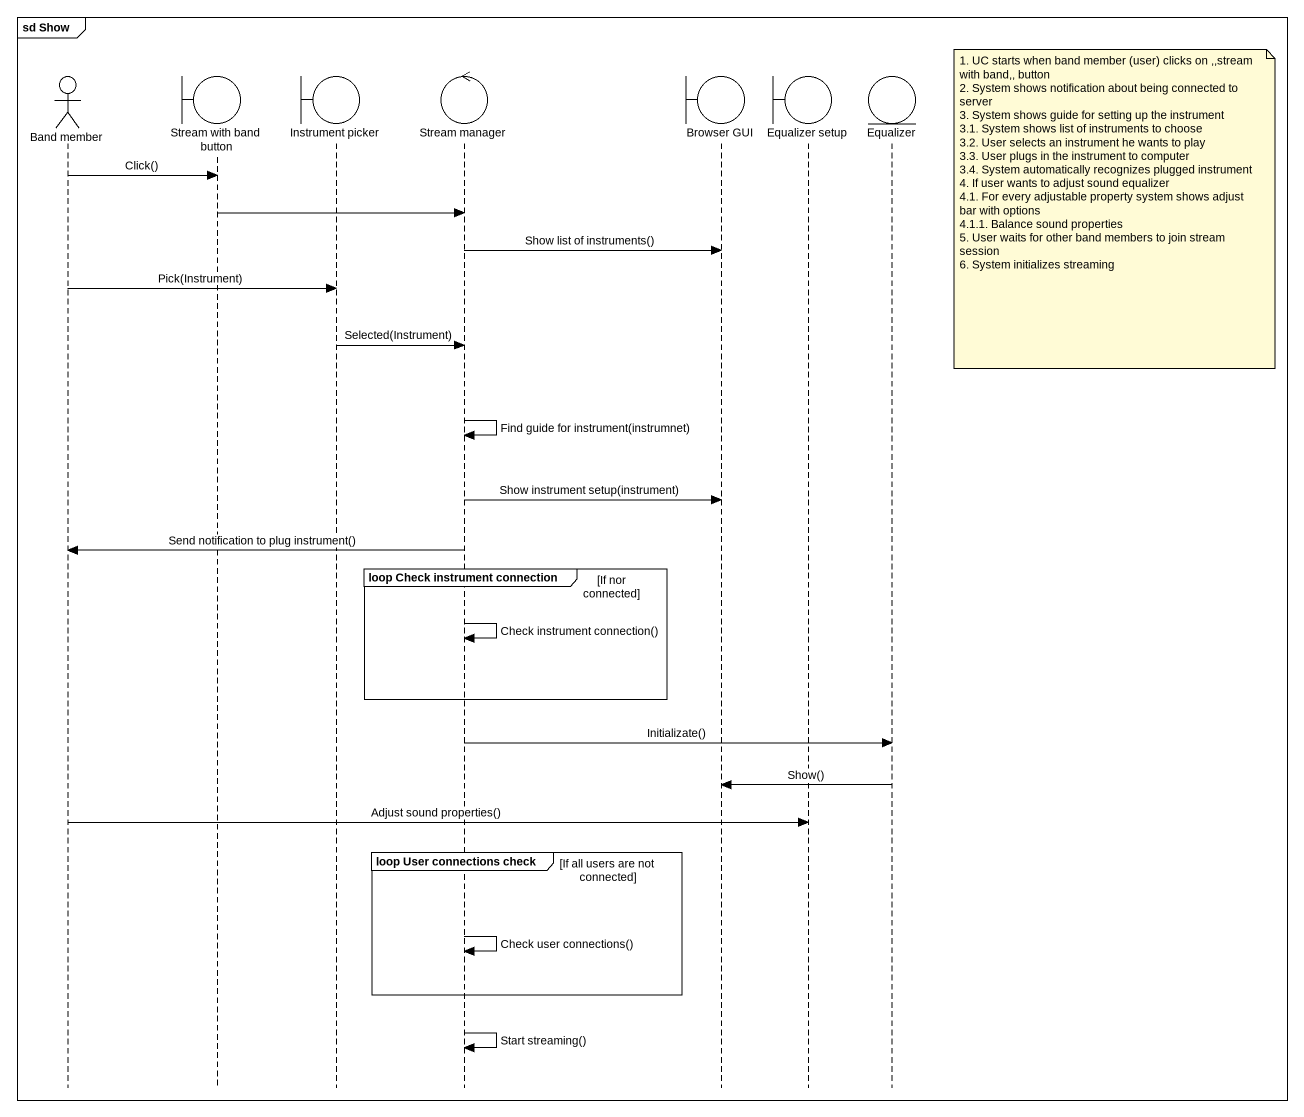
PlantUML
@startuml
mainframe sd Show
hide footbox
actor "Band member" as Band_member
boundary "Stream with band button" as Stream_with_band_button
boundary "Instrument picker" as Instrument_picker
control "Stream manager" as Stream_manager
boundary "Browser GUI" as Browser_GUI
boundary "Equalizer setup" as Equalizer_setup
entity Equalizer

Band_member -> Stream_with_band_button : Click()
note right of Equalizer
  1. UC starts when band member (user) clicks on ,,stream with band,, button
  2. System shows notification about being connected to server
  3. System shows guide for setting up the instrument
  3.1. System shows list of instruments to choose
  3.2. User selects an instrument he wants to play
  3.3. User plugs in the instrument to computer
  3.4. System automatically recognizes plugged instrument
  4. If user wants to adjust sound equalizer
  4.1. For every adjustable property system shows adjust bar with options
  4.1.1. Balance sound properties
  5. User waits for other band members to join stream session
  6. System initializes streaming
end note
Stream_with_band_button -> Stream_manager
Stream_manager -> Browser_GUI : Show list of instruments()
Band_member -> Instrument_picker : Pick(Instrument)
Instrument_picker -> Stream_manager : Selected(Instrument)
Stream_manager -> Stream_manager : Find guide for instrument(instrumnet)
Stream_manager -> Browser_GUI : Show instrument setup(instrument)
Stream_manager -> Band_member : Send notification to plug instrument()
group loop Check instrument connection [If nor connected]
  Stream_manager -> Stream_manager : Check instrument connection()
end
Stream_manager -> Equalizer : Initializate()
Equalizer -> Browser_GUI : Show()
Band_member -> Equalizer_setup : Adjust sound properties()
group loop User connections check [If all users are not connected]
  Stream_manager -> Stream_manager : Check user connections()
end
Stream_manager -> Stream_manager : Start streaming()
@enduml
